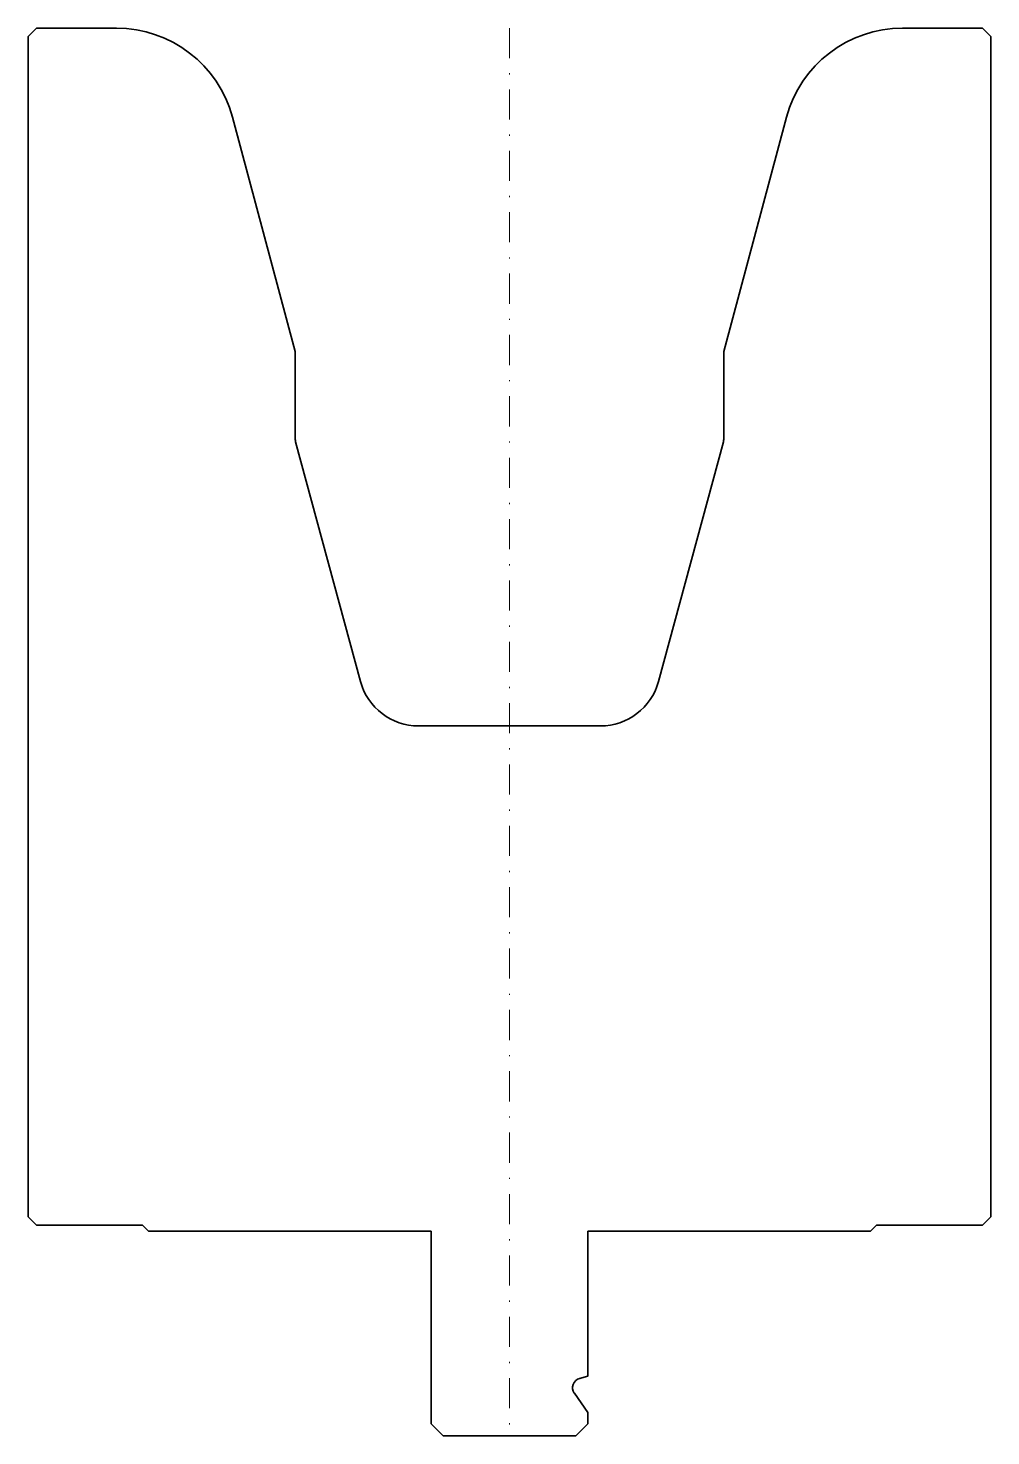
# Model space of a CAD drawing. Header units: millimetres. Extents: x -40 to 40, y -117 to 0.
import ezdxf

# ---------------------------------------------------------------- set-up
doc = ezdxf.new("R2010")
doc.units = ezdxf.units.MM
doc.header["$LTSCALE"] = 5
doc.linetypes.add('AUSGEZOGEN', pattern=[0])
doc.linetypes.add('DASHDOT', pattern=[1, 0.5, -0.25, 0, -0.25])
doc.layers.add('2', color=7, linetype='Continuous')
doc.layers.add('5', color=3, linetype='Continuous', true_color=0x00ff00)

msp = doc.modelspace()

# ---------------------------------------------------------------- linework, layer by layer
at = {"layer": '2', "color": 7, "linetype": 'AUSGEZOGEN', "lineweight": 35}
for p, q in [((-39.3, 0), (-40, -0.7)), ((-32.67, 0), (-39.3, 0)), ((39.3, 0), (32.67, 0)), ((40, -0.7), (39.3, 0)), ((-40, -0.7), (-40, -98.8)), ((40, -98.8), (40, -0.7)), ((-17.8, -26.87), (-23.01, -7.41)), ((23.01, -7.41), (17.8, -26.87)), ((-17.8, -34.18), (-17.8, -26.87)), ((17.8, -26.87), (17.8, -34.18)), ((-12.37, -54.31), (-17.77, -34.39)), ((17.77, -34.39), (12.37, -54.31)), ((7.55, -58), (-7.55, -58)), ((-40, -98.8), (-39.3, -99.5)), ((39.3, -99.5), (40, -98.8)), ((-39.3, -99.5), (-30.5, -99.5)), ((-30.5, -99.5), (-30, -100)), ((-30, -100), (-6.5, -100)), ((-6.5, -100), (-6.5, -116)), ((6.5, -112.05), (6.5, -100)), ((6.5, -100), (30, -100)), ((30, -100), (30.5, -99.5)), ((30.5, -99.5), (39.3, -99.5)), ((5.83, -112.23), (6.5, -112.05)), ((6.5, -115.05), (5.39, -113.46)), ((6.5, -116), (6.5, -115.05)), ((-6.5, -116), (-5.5, -117)), ((-5.5, -117), (5.5, -117)), ((5.5, -117), (6.5, -116))]:
    msp.add_line(p, q, dxfattribs=at)
for centre, radius, start, end in [((-32.67, -10), 10, 15, 90), ((32.67, -10), 10, 90, 165), ((-17, -34.18), 0.8, 180, 195.1667), ((17, -34.18), 0.8, 344.8333, 360), ((-7.55, -53), 5, 195.1667, 270), ((7.55, -53), 5, 270, 344.8333), ((6.04, -113), 0.8, 105, 215)]:
    msp.add_arc(centre, radius, start, end, dxfattribs=at)
at = {"layer": '5', "color": 3, "linetype": 'DASHDOT', "lineweight": 18, "true_color": 0x00ff00}
msp.add_line((0, 0), (0, -117), dxfattribs=at)

doc.saveas('drawing.dxf')
